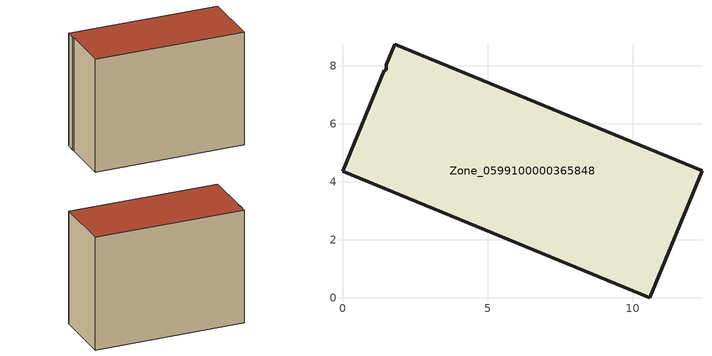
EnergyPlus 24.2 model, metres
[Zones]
Zone_0599100000365848
 floor ground (C_G): 1.44,7.85 1.51,7.84 1.51,8.04 1.8,8.74 12.39,4.38 10.59,0 0,4.36 z0
 wall outside (C_F): 12.39,4.38 1.8,8.74 1.51,8.04 1.51,7.84 1.44,7.85 0,4.36 10.59,0 12.39,4.38 z0:8.78
 roof outside (C_R): 1.51,7.84 1.44,7.85 0,4.36 10.59,0 12.39,4.38 1.8,8.74 1.51,8.04 z8.78
[BUILDING]
Pand.0599100000365848: North Axis=0; Terrain=City; Loads Convergence Tolerance Value=0.04; Temperature Convergence Tolerance Value=0.4; Solar Distribution=FullExterior; Maximum Number of Warmup Days=25; Minimum Number of Warmup Days=1
[Site:Location]
Rotterdam.The.Hague.AP_ZH_NLD Design_Conditions: Latitude=51.96; Longitude=4.45; Time Zone=1; Elevation=-4.5
[SITE:GROUNDTEMPERATURE:BUILDINGSURFACE]
18, 18, 18, 18, 18, 18, 18, 18, 18, 18, 18, 18
[MATERIAL] Thermal Absorptance=0.9; Solar Absorptance=0.7; Visible Absorptance=0.7
Name | Roughness | Thickness | Conductivity | Density | Specific Heat
G.TI.1992-2005 | MediumSmooth | 0.15 | 0.06 | 540 | 1210
F.TI.1992-2005 | Rough | 0.3 | 0.12 | 1920 | 840
R.TI.1992-2005 | MediumRough | 0.2 | 0.08 | 1500 | 1000
[CONSTRUCTION]
C_G: G.TI.1992-2005
C_F: F.TI.1992-2005
C_R: R.TI.1992-2005
[ZONE]
Zone_0599100000365848: Type=1; Multiplier=1; Ceiling Height=Autocalculate; Volume=Autocalculate; Floor Area=autocalculate; Part of Total Floor Area=Yes
[ZONEINFILTRATION:DESIGNFLOWRATE]
Infil_Zone_0599100000365848: Zone or ZoneList or Space or SpaceList=Zone_0599100000365848; Schedule=AlwaysOn; Design Flow Rate Calculation Method=Flow/Area; Flow Rate per Floor Area=0.0015; Constant Term Coefficient=1; Temperature Term Coefficient=0; Velocity Term Coefficient=0; Velocity Squared Term Coefficient=0
[HVACTEMPLATE:ZONE:IDEALLOADSAIRSYSTEM]
Zone_0599100000365848: Maximum Heating Supply Air Temperature=50; Minimum Cooling Supply Air Temperature=13; Maximum Heating Supply Air Humidity Ratio=0.0156; Minimum Cooling Supply Air Humidity Ratio=0.0077; Heating Limit=NoLimit; Cooling Limit=NoLimit; Dehumidification Control Type=ConstantSensibleHeatRatio; Cooling Sensible Heat Ratio=0.7; Dehumidification Setpoint=60; Humidification Control Type=None; Humidification Setpoint=30; Outdoor Air Method=None; Outdoor Air Flow Rate per Person=0.00944; Outdoor Air Flow Rate per Zone Floor Area=0; Outdoor Air Flow Rate per Zone=0; Demand Controlled Ventilation Type=None; Outdoor Air Economizer Type=NoEconomizer; Heat Recovery Type=None; Sensible Heat Recovery Effectiveness=0.7; Latent Heat Recovery Effectiveness=0.65
[ZONECONTROL:THERMOSTAT]
ThermostatControl_Zone_0599100000365848: Zone or ZoneList=Zone_0599100000365848; Control Type Schedule=DualSetpointControlType; Control 1=Thermostat_Zone_0599100000365848; Temperature Difference Between Cutout And Setpoint=0
[THERMOSTATSETPOINT:DUALSETPOINT]
Thermostat_Zone_0599100000365848: Heating Setpoint Temperature Schedule=HeatingSetpoint_Zone_0599100000365848; Cooling Setpoint Temperature Schedule=CoolingSetpoint_Zone_0599100000365848
[SCHEDULE:COMPACT]
HeatingSetpoint_Zone_0599100000365848: Through: 12/31, For: AllDays, Until: 24:00, 21
CoolingSetpoint_Zone_0599100000365848: Through: 12/31, For: AllDays, Until: 24:00, 24
DualSetpointControlType: Through: 12/31, For: AllDays, Until: 24:00, 4
AlwaysOn: Through: 12/31, For: AllDays, Until: 24:00, 1
